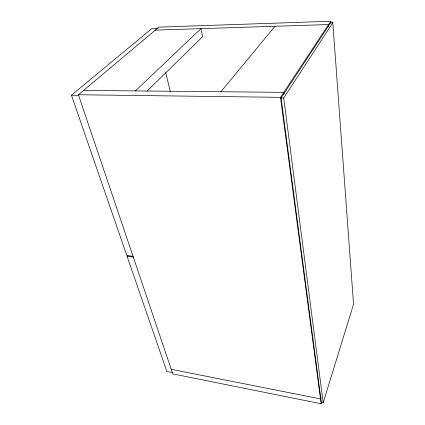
<?xml version="1.0" encoding="UTF-8"?>
<svg xmlns="http://www.w3.org/2000/svg" width="425" height="425" viewBox="0 0 425 425"><rect width="100%" height="100%" fill="white"/><g stroke="black" fill="none" stroke-linecap="round" stroke-linejoin="round"><path stroke-width="0.64" d="M323.181 402.746L353.552 304.226L332.802 22.69L330.602 22.764L281.068 97.978L321.316 402.374L323.181 402.746L283.714 98.01L332.802 22.69M330.937 23.237L330.788 21.25L158.897 27.12L78.418 94.743L172.789 373.894L321.151 403.75L321.544 402.486M321.103 397.008L320.508 398.9L171.238 369.298M321.151 403.75L280.484 97.336L330.788 21.25M172.964 372.645L166.828 371.418L127.075 256.302L127.872 255.239M220.904 91.747L275.033 26.27M146.917 91.242L202.582 36.757L200.961 28.656L135.421 90.918M133.131 256.317L126.809 255.526L71.448 95.205L151.693 28.709L158.052 28.496M155.327 30.122L328.61 24.544L328.764 26.531M83.566 90.419L283.778 92.353L284.033 94.323M78.418 94.743L280.484 97.336M71.448 95.205L78.827 95.301M281.068 97.978L283.714 98.01M127.075 256.302L133.397 257.093M165.681 72.601L170.388 91.906"/></g></svg>
